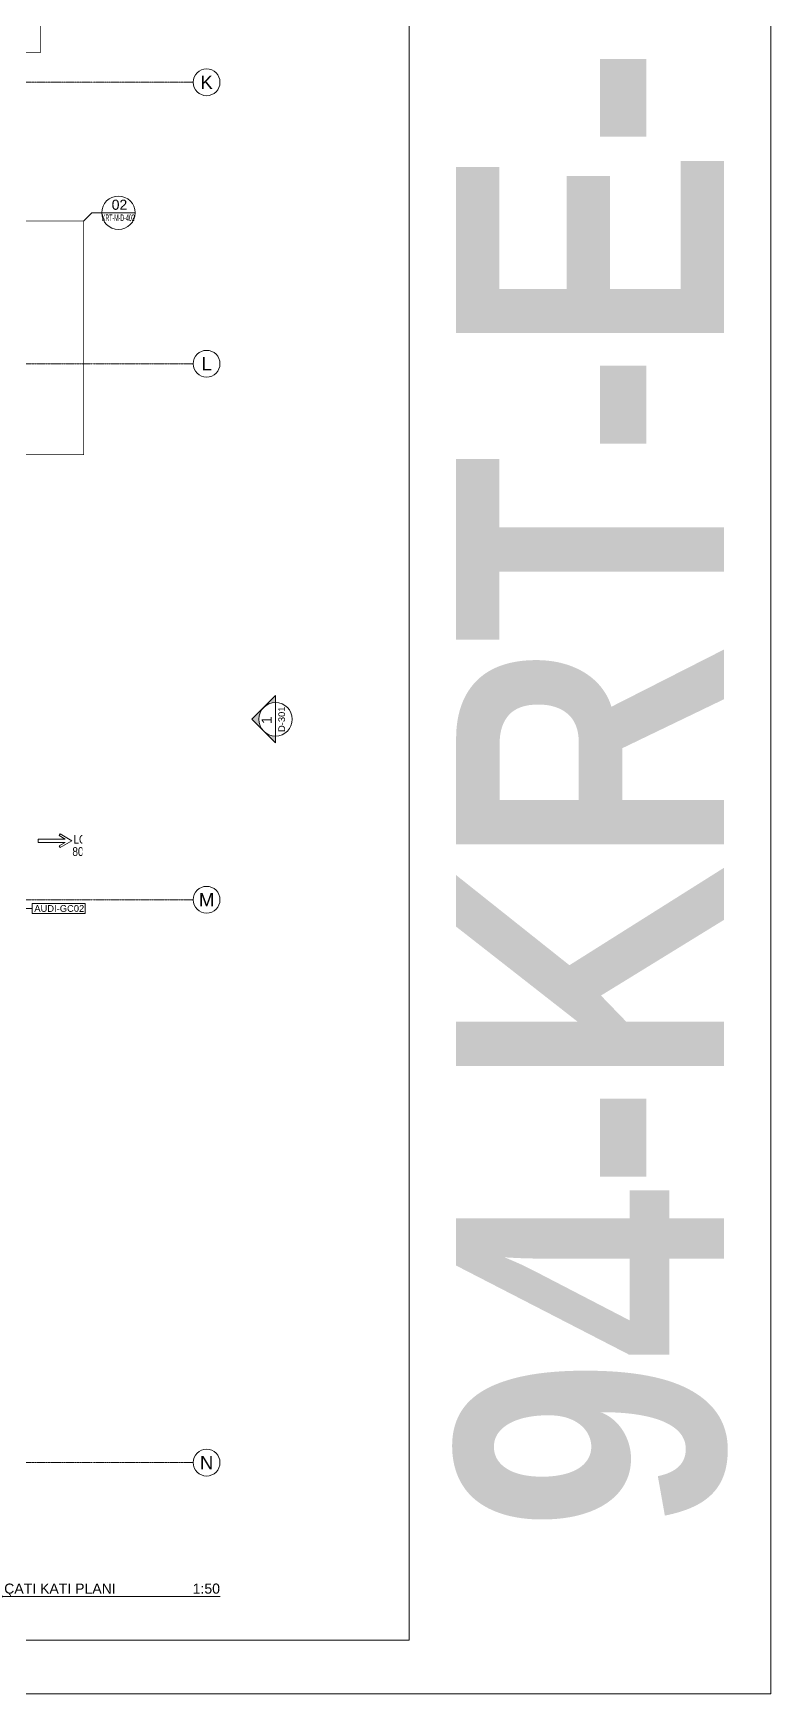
# Model space of a CAD drawing. Extents: x -1133 to 23780, y -1311 to 8245.
# Drawn here: x 22679 to 23780, y 0 to 2478 of the extents above; entities that cross this region are included whole.
import ezdxf
from ezdxf.enums import TextEntityAlignment as Align
from ezdxf.xclip import XClip

# ---------------------------------------------------------------- set-up
doc = ezdxf.new("R2010")
doc.units = 0
doc.header["$MEASUREMENT"] = 0
doc.header["$XCLIPFRAME"] = 0
doc.linetypes.add('DASHDOT2', pattern=[0.5, 0.25, -0.125, 0, -0.125])
doc.linetypes.add('HIDDEN2', pattern=[4.7625, 3.175, -1.5875])
doc.layers.get('0').update_dxf_attribs({"color": 9, "lineweight": 9})
for name, color, linetype, lineweight in [('06D', 9, 'Continuous', 9), ('21', 9, 'Continuous', 9), ('22', 8, 'Continuous', 9), ('24', 9, 'DASHDOT2', 9), ('40A', 9, 'Continuous', 9)]:
    doc.layers.add(name, color=color, linetype=linetype, lineweight=lineweight)
doc.styles.add('Arial', font='arial.ttf', dxfattribs={"height": 2.5})
doc.styles.add('DEBI-BLOCK', font='arial.ttf', dxfattribs={"width": 0.8})
doc.styles.add('MuuM_TEXT-BOLD', font='ARIALNB.TTF')
doc.styles.add('MuuM_TEXT-ITALIC', font='ARIALNI.TTF')
doc.styles.add('MuuM_TEXT-STANDART', font='ARIALN.TTF')

# ---------------------------------------------------------------- blocks, each defined once
blk = doc.blocks.new('p-m-mekanik')
for p, q in [((3768.6, 871.7), (3728.6, 871.7)), ((3728.6, 871.7), (3728.6, 866.7)), ((3761.4, 879.3), (3759.9, 876.7)), ((3759.9, 876.7), (3768.6, 871.7)), ((3778.9, 869.2), (3761.4, 879.3)), ((3761.4, 859.1), (3778.9, 869.2)), ((3728.6, 866.7), (3768.6, 866.7)), ((3768.6, 866.7), (3759.9, 861.7)), ((3759.9, 861.7), (3761.4, 859.1))]:
    blk.add_line(p, q)
at = {"style": 'MuuM_TEXT-STANDART'}
for s, p in [('LOU-EF-01.01', (3781.2, 864.7)), ('80x80 cm', (3779.6, 846.4))]:
    blk.add_text(s, height=13, dxfattribs=at).set_placement(p)
at = {"style": 'DEBI-BLOCK', "width": 0.75, "flags": 8}
for tag, p in [('-', (400, 1627.2)), ('-', (251.7, 1361.6)), ('DEBI', (3296.3, 452.5)), ('-', (3296.3, 465.2))]:
    blk.add_attdef(tag, text='', height=13, rotation=90, dxfattribs=at).set_placement(p, align=Align.BOTTOM_RIGHT)
at = {"style": 'DEBI-BLOCK', "width": 0.75, "flags": 9}
for p in [(402.6, 1610.6), (3298.9, 448.6)]:
    blk.add_attdef('ID', text='', height=3.9, rotation=90, dxfattribs=at).set_placement(p, align=Align.MIDDLE)
at = {"style": 'DEBI-BLOCK', "width": 0.75, "flags": 8}
blk.add_attdef('KESITY', text='', height=13, rotation=90, dxfattribs=at).set_placement((3279, 503.3), align=Align.TOP_LEFT)
at = {"style": 'DEBI-BLOCK', "width": 0.8, "flags": 8}
blk.add_attdef('X', text='', height=13, rotation=90, dxfattribs=at).set_placement((3279, 499.5), align=Align.TOP_CENTER)
at = {"style": 'DEBI-BLOCK', "width": 0.75, "flags": 8}
blk.add_attdef('KESITX', text='', height=13, rotation=90, dxfattribs=at).set_placement((3279, 495.5), align=Align.TOP_RIGHT)
blk = doc.blocks.new('0_drawinglabel')
blk.add_lwpolyline([(3, 0), (46.46, 0)])
blk.add_circle((0, 0), 3)
at = {"style": 'Arial'}
blk.add_attdef('CIZIMNO', text='', height=2.5, dxfattribs=at).set_placement((0, 0), align=Align.MIDDLE)
blk.add_attdef('CIZIMADI', text='', height=2, dxfattribs=at).set_placement((3.5, 0), align=Align.BOTTOM_LEFT)
blk.add_attdef('OLCEK', text='', height=2, dxfattribs=at).set_placement((46.46, 0), align=Align.BOTTOM_RIGHT)
at = {"style": 'MuuM_TEXT-ITALIC'}
blk.add_attdef('DRAWINGNAME', text='', height=2, dxfattribs=at).set_placement((3.5, -0.59), align=Align.TOP_LEFT)
blk.add_attdef('SCALE', text='', height=2, dxfattribs=at).set_placement((46.46, -0.59), align=Align.TOP_RIGHT)
blk = doc.blocks.new('0_wallno')
blk.add_lwpolyline([(-7.84, 1.5), (7.94, 1.5), (7.94, -1.5), (-7.84, -1.5)], close=True)
blk.add_lwpolyline([(7.94, 0), (16.13, 0)])
at = {"style": 'Arial'}
blk.add_attdef('DUVARNO', text='', height=2, dxfattribs=at).set_placement((0, 0), align=Align.MIDDLE_CENTER)
blk.add_attdef('GENISLIK', text='', height=2, dxfattribs=at).set_placement((8.44, 0), align=Align.BOTTOM_LEFT)
blk.add_attdef('YUKSEKLIK', text='', height=2, dxfattribs=at).set_placement((8.44, -0.5), align=Align.TOP_LEFT)
blk = doc.blocks.new('KAPI KODLARI ÇATI KATI')
at = {"layer": '22'}
ref = blk.add_blockref('0_wallno', (22716.8, 1172), dxfattribs=dict(at, xscale=-5, yscale=5, zscale=5))
ref.add_attrib('DUVARNO', 'AUDI-GC02', dxfattribs={"layer": '0', "height": 10, "style": 'Arial'}).set_placement((22717.5, 1172), align=Align.MIDDLE_CENTER)
blk = doc.blocks.new('0_exteriorelevation1')
h = blk.add_hatch(color=256)
h.dxf.hatch_style = 1
h.paths.add_polyline_path([(0, 7.07), (-3.54, 3.54, -0.414214), (3.54, 3.54)])
h = blk.add_hatch(color=256)
edge = h.paths.add_edge_path()
edge.add_arc((0, 0), 5, 135, 180)
edge.add_line((-5, 0), (-7.07, 0))
edge.add_line((-7.07, 0), (-3.54, 3.54))
edge = h.paths.add_edge_path()
edge.add_line((5, 0), (7.07, 0))
edge.add_line((7.07, 0), (3.54, 3.54))
edge.add_arc((0, 0), 5, 0, 45, ccw=False)
blk.add_lwpolyline([(7.07, 0), (0, 7.07), (-7.07, 0), (7.07, 0)])
blk.add_lwpolyline([(7.07, 0), (0, 7.07), (-7.07, 0), (7.07, 0)])
blk.add_circle((0, 0), 5)
at = {"style": 'Arial'}
blk.add_attdef('KESITADI', text='', height=3, dxfattribs=at).set_placement((0, 0), align=Align.BOTTOM_CENTER)
blk.add_attdef('PAFTAADI', text='', height=2, dxfattribs=at).set_placement((0, -0.5), align=Align.TOP_CENTER)
blk = doc.blocks.new('0_detailbox1')
blk.add_lwpolyline([(10.41, -2.5), (7.91, 0), (-5, 0)])
blk.add_circle((0, 0), 5)
at = {"style": 'Arial'}
blk.add_attdef('DETAYADI', text='', height=3, dxfattribs=at).set_placement((0, 0), align=Align.BOTTOM_CENTER)
blk.add_attdef('PAFTAADI', text='', height=2, dxfattribs=at).set_placement((0, -0.5), align=Align.TOP_CENTER)
blk = doc.blocks.new('0_aks')
at = {"linetype": 'Continuous'}
blk.add_circle((0, 0), 2, dxfattribs=at)
at = {"style": 'Arial'}
blk.add_attdef('AKS', text='', height=2, dxfattribs=at).set_placement((0, 0), align=Align.MIDDLE_CENTER)
blk = doc.blocks.new('P-AKS_AUDI')
at = {"layer": '24'}
for points in [[(0, -380), (360, -380)], [(0, -800), (360, -800)], [(0, -1600), (360, -1600)], [(0, -2440), (360, -2440)]]:
    blk.add_lwpolyline(points, dxfattribs=at)
at = {"layer": '24', "xscale": 10, "yscale": 10, "zscale": 10}
for p, values in [((380, -380), {'AKS': 'K'}), ((380, -800), {'AKS': 'L'}), ((380, -1600), {'AKS': 'M'}), ((380, -2440), {'AKS': 'N'})]:
    blk.add_blockref('0_aks', p, dxfattribs=at).add_auto_attribs(values)
blk = doc.blocks.new('ÇATI KATI PLANI')
at = {"layer": '24'}
blk.add_blockref('P-AKS_AUDI', (22557.5, 2785), dxfattribs=at)

msp = doc.modelspace()

# ---------------------------------------------------------------- linework, layer by layer
at = {"layer": '21', "linetype": 'HIDDEN2', "ltscale": 0.1, "const_width": 1}
for points in [[(21982.2, 2881.8), (22689.2, 2881.8), (22689.2, 2449.1), (21982.2, 2449.1)], [(22753.8, 2197.8), (22531, 2197.8), (22531, 1849.5), (22753.8, 1849.5)]]:
    msp.add_lwpolyline(points, close=True, dxfattribs=at)
at = {"layer": '40A'}
for points in [[(23780, 4205), (17835, 4205), (17835, 0), (23780, 0)], [(23240.1, 80), (17915, 80), (17915, 4125), (23240.1, 4125)]]:
    msp.add_lwpolyline(points, close=True, dxfattribs=at)

# ---------------------------------------------------------------- block references
msp.add_blockref('ÇATI KATI PLANI', (0, 0))
at = {"layer": '06D'}
ref = msp.add_blockref('p-m-mekanik', (18957.5, 404), dxfattribs=at)
XClip(ref).set_block_clipping_path([(3794.6195661565, 2087.3897938135), (2991.8628964433, 2087.3897938135), (2991.8628964433, 1884.1623297569), (-441.8797131966, 1884.1623297569), (-441.8797131966, -324.0336106115), (3794.6195661565, -324.0336106115)])
at = {"layer": '21'}
ref = msp.add_blockref('0_detailbox1', (22805.9, 2210.3), dxfattribs=dict(at, xscale=-5, yscale=5, zscale=5))
ref.add_attrib('DETAYADI', '02', dxfattribs={"layer": '0', "height": 15, "style": 'Arial'}).set_placement((22807.4, 2210.3), align=Align.BOTTOM_CENTER)
ref.add_attrib('PAFTAADI', 'KRT-M-D-402', dxfattribs={"layer": '0', "height": 10, "style": 'Arial', "width": 0.45}).set_placement((22805.7, 2207.8), align=Align.TOP_CENTER)
ref = msp.add_blockref('0_exteriorelevation1', (23040.4, 1454.4), dxfattribs=dict(at, xscale=-5, yscale=5, zscale=5, rotation=90))
ref.add_attrib('KESITADI', '1', dxfattribs={"layer": '0', "height": 15, "rotation": 90, "style": 'Arial'}).set_placement((23039.1, 1453.2), align=Align.BOTTOM_CENTER)
ref.add_attrib('PAFTAADI', 'D-301', dxfattribs={"layer": '0', "height": 10, "rotation": 90, "style": 'Arial'}).set_placement((23044.6, 1454.4), align=Align.TOP_CENTER)
ref = msp.add_blockref('0_drawinglabel', (22609.1, 145), dxfattribs=dict(at, xscale=7.5, yscale=7.5, zscale=7.5))
ref.add_attrib('CIZIMNO', '01', dxfattribs={"layer": '0', "height": 18.75, "style": 'Arial'}).set_placement((22609.1, 145), align=Align.MIDDLE)
ref.add_attrib('CIZIMADI', 'ÇATI KATI PLANI', dxfattribs={"layer": '0', "height": 15, "style": 'Arial'}).set_placement((22635.3, 145), align=Align.BOTTOM_LEFT)
ref.add_attrib('OLCEK', '1:50', dxfattribs={"layer": '0', "height": 15, "style": 'Arial'}).set_placement((22957.5, 145), align=Align.BOTTOM_RIGHT)
at = {"layer": '22'}
msp.add_blockref('KAPI KODLARI ÇATI KATI', (0, 0), dxfattribs=at)

# ---------------------------------------------------------------- texts
at = {"layer": '40A', "style": 'MuuM_TEXT-BOLD'}
msp.add_text('94-KRT-E-D-1203', height=400, rotation=90, dxfattribs=at).set_placement((23710.1, 2102.5), align=Align.CENTER)

doc.saveas('drawing.dxf')
